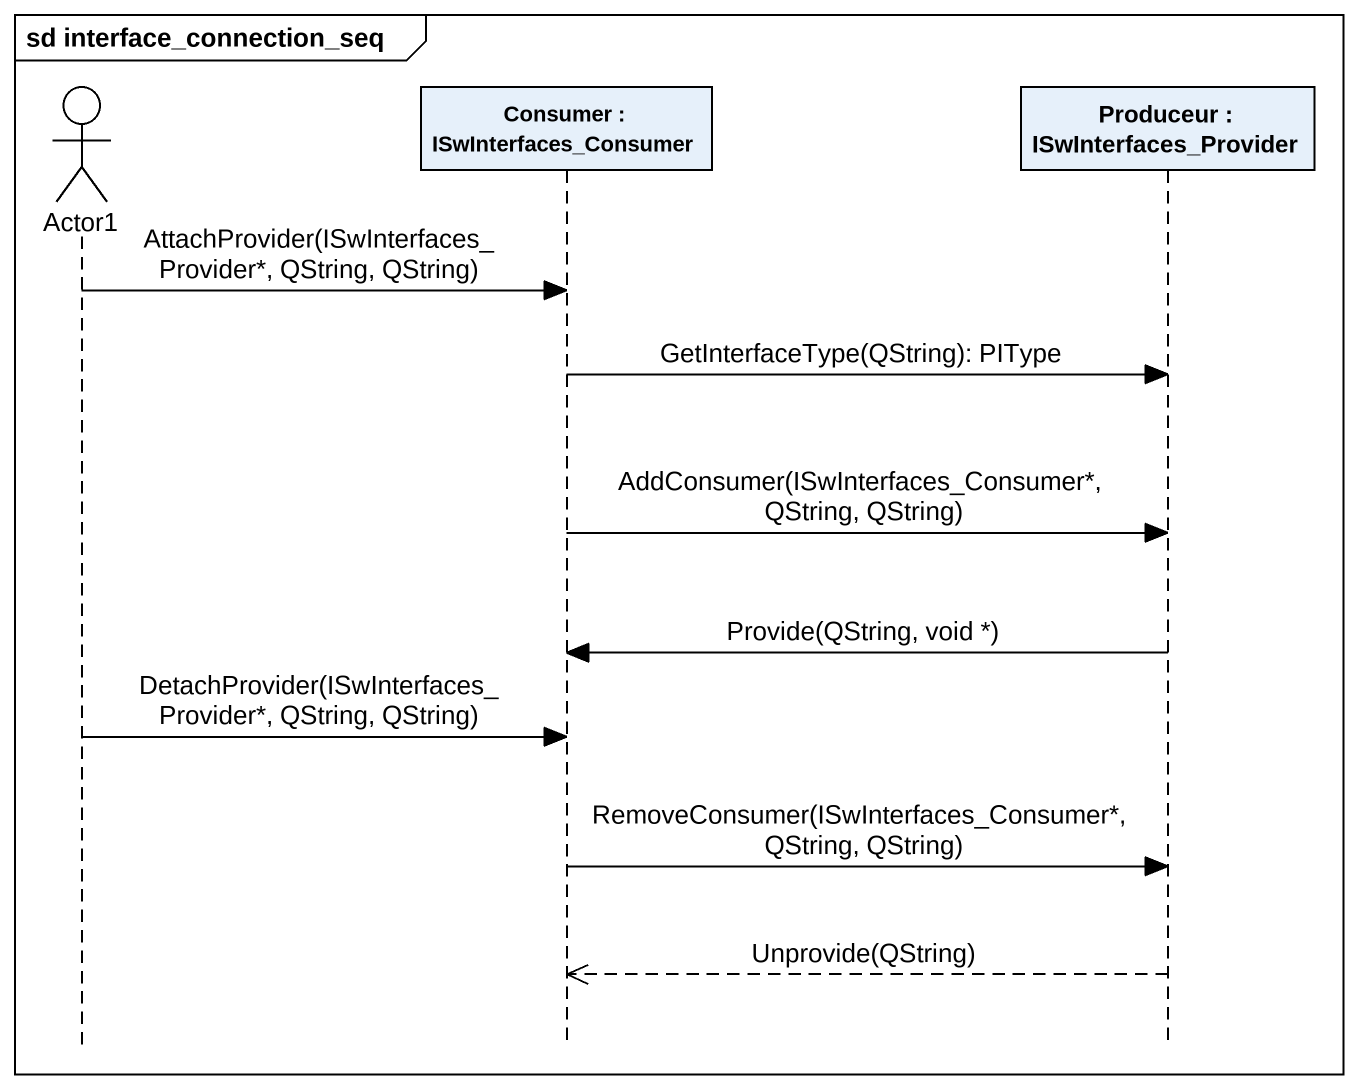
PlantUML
@startuml
mainframe sd interface_connection_seq
hide footbox
actor Actor1
participant "Consumer : ISwInterfaces_Consumer" as Consumer
participant "Produceur : ISwInterfaces_Provider" as Produceur

Actor1 -> Consumer : AttachProvider(ISwInterfaces_Provider*, QString, QString)
Consumer -> Produceur : GetInterfaceType(QString): PIType
Consumer -> Produceur : AddConsumer(ISwInterfaces_Consumer*, QString, QString)
Produceur -> Consumer : Provide(QString, void *)
Actor1 -> Consumer : DetachProvider(ISwInterfaces_Provider*, QString, QString)
Consumer -> Produceur : RemoveConsumer(ISwInterfaces_Consumer*, QString, QString)
Produceur -->> Consumer : Unprovide(QString)
@enduml
